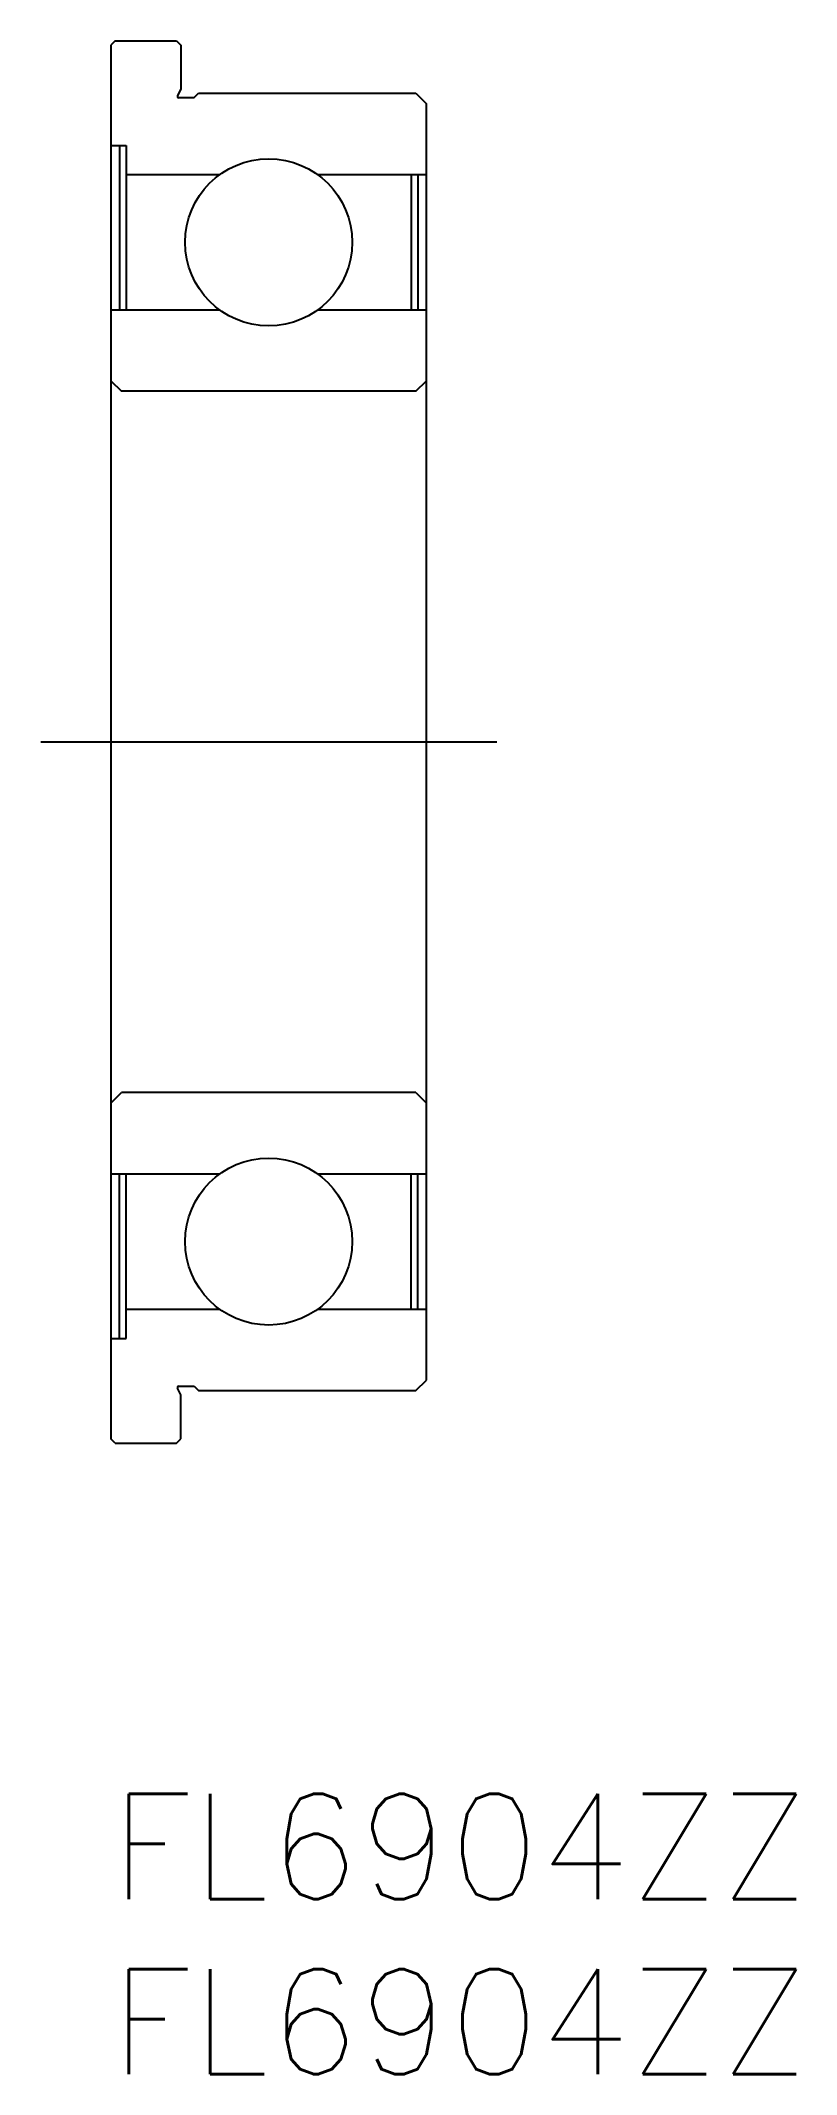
# Model space of a CAD drawing. Extents: x -2 to 19.5, y -8 to 50.
import ezdxf

# ---------------------------------------------------------------- set-up
doc = ezdxf.new("R2010")
doc.units = 0
doc.header["$LTSCALE"] = 0.5
doc.linetypes.add('CENTER', pattern=[50.8, 31.75, -6.35, 6.35, -6.35])
for name, color, linetype in [('MSM_CENTER', 1, 'CENTER'), ('MSM_CONTINUOUS', 7, 'CONTINUOUS'), ('MSM_PART_NUMBER', 7, 'CONTINUOUS')]:
    doc.layers.add(name, color=color, linetype=linetype)
doc.styles.get("Standard").update_dxf_attribs({"font": 'txt.shx', "height": 3, "bigfont": 'bigfont.shx'})

# ---------------------------------------------------------------- blocks, each defined once
blk = doc.blocks.new('*U2')
at = {"layer": 'MSM_PART_NUMBER'}
blk.add_text('FL6904ZZ', height=3, dxfattribs=at).set_placement((0, -3))
blk = doc.blocks.new('*U3')
at = {"layer": 'MSM_PART_NUMBER'}
blk.add_text('FL6904ZZ', height=3, dxfattribs=at).set_placement((0, -8))

msp = doc.modelspace()

# ---------------------------------------------------------------- linework, layer by layer
at = {"layer": 'MSM_CENTER'}
msp.add_line((-2, 30), (11, 30), dxfattribs=at)
at = {"layer": 'MSM_CONTINUOUS'}
for p, q in [((0.125, 50), (0, 49.875)), ((0.125, 50), (1.875, 50)), ((1.875, 50), (2, 49.875)), ((0, 49.875), (0, 10.125)), ((2, 49.875), (2, 48.625)), ((2, 48.625), (1.902, 48.429)), ((1.936, 48.375), (2.375, 48.375)), ((2.375, 48.375), (2.5, 48.5)), ((2.5, 48.5), (8.7, 48.5)), ((8.7, 48.5), (9, 48.2)), ((9, 11.8), (9, 48.2)), ((0, 47.01), (0.437, 47.01)), ((0.25, 47.01), (0.25, 42.321)), ((0.437, 47.01), (0.437, 42.321)), ((0.437, 46.179), (3.104, 46.179)), ((5.896, 46.179), (9, 46.179)), ((8.562, 46.179), (8.562, 42.321)), ((8.75, 46.179), (8.75, 42.321)), ((0, 42.321), (3.104, 42.321)), ((5.896, 42.321), (9, 42.321)), ((0, 40.3), (0.3, 40)), ((8.7, 40), (9, 40.3)), ((8.7, 40), (0.3, 40)), ((0, 19.7), (0.3, 20)), ((8.7, 20), (0.3, 20)), ((8.7, 20), (9, 19.7)), ((0, 17.679), (3.104, 17.679)), ((0.25, 12.99), (0.25, 17.679)), ((0.437, 12.99), (0.437, 17.679)), ((5.896, 17.679), (9, 17.679)), ((8.562, 13.821), (8.562, 17.679)), ((8.75, 13.821), (8.75, 17.679)), ((0.437, 13.821), (3.104, 13.821)), ((5.896, 13.821), (9, 13.821)), ((0, 12.99), (0.437, 12.99)), ((1.936, 11.625), (2.375, 11.625)), ((2.375, 11.625), (2.5, 11.5)), ((8.7, 11.5), (9, 11.8)), ((2, 11.375), (1.902, 11.571)), ((2, 10.125), (2, 11.375)), ((2.5, 11.5), (8.7, 11.5)), ((0.125, 10), (0, 10.125)), ((0.125, 10), (1.875, 10)), ((1.875, 10), (2, 10.125))]:
    msp.add_line(p, q, dxfattribs=at)
for centre in [(4.5, 44.25), (4.5, 15.75)]:
    msp.add_circle(centre, 2.381, dxfattribs=at)
for centre, start, end in [((1.936, 48.412), 153.43495, 270), ((1.936, 11.588), 90, 206.56505)]:
    msp.add_arc(centre, 0.0375, start, end, dxfattribs=at)

# ---------------------------------------------------------------- block references
for name in ['*U2', '*U3']:
    msp.add_blockref(name, (0, 0), dxfattribs=at)

doc.saveas('drawing.dxf')
